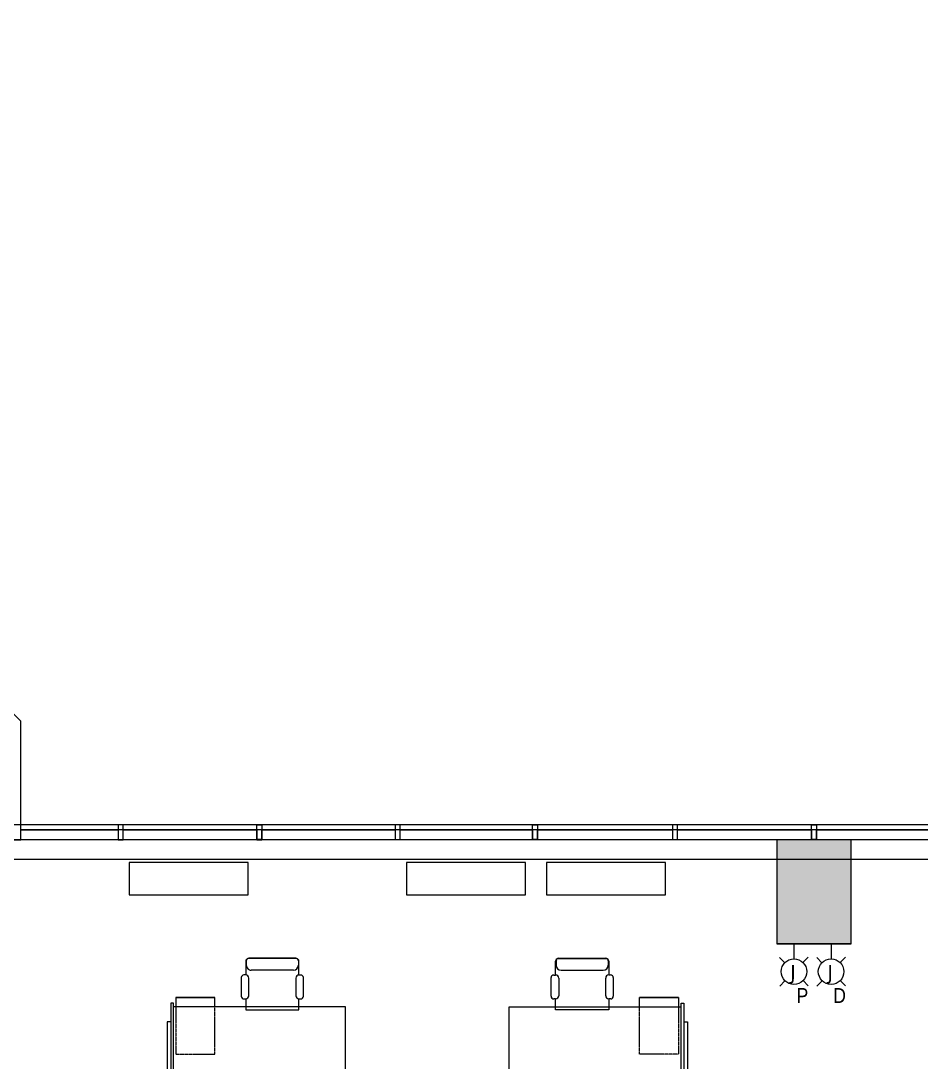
# Model space of a CAD drawing. Header units: inches. Extents: x 1 to 4591, y -953 to 1388.
# Drawn here: x 3230.8 to 3594.1, y 283 to 703.1 of the extents above; entities that cross this region are included whole.
import ezdxf

# ---------------------------------------------------------------- set-up
doc = ezdxf.new("R2010")
doc.units = ezdxf.units.IN
doc.header["$MEASUREMENT"] = 0
doc.linetypes.add('Dash', pattern=[0.25, 0.125, -0.125])
for name, color, linetype, lineweight in [('4th Floor Revit Background_dwg', 8, 'Continuous', 9), ('8309_BB$0$BB_COL_FILL', 7, 'Continuous', 9), ('A-ANNO-NOTE', 131, 'Continuous', 20), ('A-EXIST-GLAZ', 7, 'Continuous', 9), ('A-EXIST-WALL-INT', 7, 'Continuous', 9), ('A-FLOR', 192, 'Continuous', 13), ('E-ELEC-FIXT-IDEN', 2, 'Continuous', 9), ('I-FURN', 30, 'Continuous', 9), ('I-FURN-HDLN', 30, 'Continuous', 9), ('M-EXIST-HEAT', 7, 'Continuous', 9)]:
    doc.layers.add(name, color=color, linetype=linetype, lineweight=lineweight)
doc.styles.add('Arial_3', font='arial.ttf', dxfattribs={"width": 0.85, "height": 6})
doc.styles.add('Tahoma', font='tahoma.ttf', dxfattribs={"height": 6})

# ---------------------------------------------------------------- blocks, each defined once
blk = doc.blocks.new('6FT_BENCHES - 6FT_BENCHES-1760081-4th Floor New Construction - Tel_Data_Elec Plan')
at = {"layer": 'I-FURN'}
for p, q in [((-15.74, 41.77), (-14.99, 41.77)), ((-15.74, -30.23), (-15.74, 41.77)), ((-14.99, 41.77), (14.99, 41.77)), ((-14.99, 41.77), (-14.99, -30.23)), ((14.99, 41.77), (14.99, -27.67)), ((13.77, 23.02), (18.24, 23.02)), ((13.77, 1.52), (13.77, 23.02)), ((18.24, 23.02), (18.24, 23.77)), ((19.27, 24.8), (26.8, 24.8)), ((26.59, 21.75), (19.52, 21.75)), ((27.86, 23.74), (27.86, 23.02)), ((27.86, 23.02), (33.47, 23.02)), ((33.62, 22.77), (31.84, 22.77)), ((34.47, 22.02), (34.47, 2.52)), ((34.62, 21.77), (34.62, 2.77)), ((29.84, 20.77), (29.84, 3.77)), ((18.24, 1.52), (13.77, 1.52)), ((18.24, 0.77), (18.24, 1.52)), ((19.52, 2.79), (26.63, 2.79)), ((27.9, 1.52), (27.9, 0.8)), ((33.47, 1.52), (27.9, 1.52)), ((33.62, 1.77), (31.84, 1.77)), ((26.85, -0.26), (19.27, -0.26)), ((14.99, -10.89), (18.82, -10.89)), ((18.82, -10.89), (18.82, -26.62)), ((18.82, -26.62), (18.82, -10.89)), ((-12.88, -27.67), (16.49, -27.67)), ((-12.88, -28.73), (-12.88, -27.67)), ((16.49, -28.73), (-12.88, -28.73)), ((9, -28.73), (9, -30.23)), ((18.82, -26.62), (14.99, -26.62)), ((16.49, -27.67), (16.49, -28.73)), ((-14.99, -30.23), (-15.74, -30.23)), ((9, -30.23), (-14.99, -30.23))]:
    blk.add_line(p, q, dxfattribs=at)
for centre, radius, start, end in [((19.27, 23.77), 1.03, 90, 180), ((19.52, 23.02), 1.27, 180, 270), ((26.59, 23.02), 1.27, 270, 0), ((26.8, 23.74), 1.06, 360, 90), ((31.84, 20.77), 2, 90, 180), ((33.47, 22.02), 1, 0, 90), ((33.62, 21.77), 1, 0, 90), ((19.52, 1.52), 1.27, 90, 180), ((19.27, 0.77), 1.03, 180, 270), ((26.63, 1.52), 1.27, 0, 90), ((26.85, 0.8), 1.06, 270, 360), ((31.84, 3.77), 2, 180, 270), ((33.47, 2.52), 1, 270, 0), ((33.62, 2.77), 1, 270, 0)]:
    blk.add_arc(centre, radius, start, end, dxfattribs=at)
at = {"layer": 'I-FURN-HDLN', "linetype": 'Dash'}
for p, q in [((-4.05, -10.89), (14.99, -10.89)), ((-4.05, -26.62), (-4.05, -10.89)), ((14.99, -26.62), (-4.05, -26.62))]:
    blk.add_line(p, q, dxfattribs=at)
blk = doc.blocks.new('6FT_BENCHES - 6FT_BENCHES-1759733-4th Floor New Construction - Tel_Data_Elec Plan')
at = {"layer": 'I-FURN'}
for p, q in [((-15.74, 30.23), (-15.74, -41.77)), ((-14.99, 30.23), (-15.74, 30.23)), ((9, 30.23), (-14.99, 30.23)), ((-14.99, -41.77), (-14.99, 30.23)), ((9, 28.73), (9, 30.23)), ((-12.88, 28.73), (-12.88, 27.67)), ((16.49, 28.73), (-12.88, 28.73)), ((-12.88, 27.67), (16.49, 27.67)), ((14.99, -41.77), (14.99, 27.67)), ((18.82, 26.62), (14.99, 26.62)), ((16.49, 27.67), (16.49, 28.73)), ((18.82, 10.89), (18.82, 26.62)), ((18.82, 26.62), (18.82, 10.89)), ((14.99, 10.89), (18.82, 10.89)), ((26.85, 0.26), (19.27, 0.26)), ((13.77, -1.52), (13.77, -23.02)), ((18.24, -1.52), (13.77, -1.52)), ((18.24, -0.77), (18.24, -1.52)), ((19.52, -2.79), (26.63, -2.79)), ((27.9, -1.52), (27.9, -0.8)), ((33.47, -1.52), (27.9, -1.52)), ((29.84, -20.77), (29.84, -3.77)), ((33.62, -1.77), (31.84, -1.77)), ((34.47, -22.02), (34.47, -2.52)), ((34.62, -21.77), (34.62, -2.77)), ((13.77, -23.02), (18.24, -23.02)), ((18.24, -23.02), (18.24, -23.77)), ((19.27, -24.8), (26.8, -24.8)), ((26.59, -21.75), (19.52, -21.75)), ((27.86, -23.02), (33.47, -23.02)), ((27.86, -23.74), (27.86, -23.02)), ((33.62, -22.77), (31.84, -22.77)), ((-15.74, -41.77), (-14.99, -41.77)), ((-14.99, -41.77), (14.99, -41.77))]:
    blk.add_line(p, q, dxfattribs=at)
for centre, radius, start, end in [((19.27, -0.77), 1.03, 90, 180), ((26.85, -0.8), 1.06, 0, 90), ((19.52, -1.52), 1.27, 180, 270), ((26.63, -1.52), 1.27, 270, 360), ((31.84, -3.77), 2, 90, 180), ((33.47, -2.52), 1, 360, 90), ((33.62, -2.77), 1, 360, 90), ((31.84, -20.77), 2, 180, 270), ((19.52, -23.02), 1.27, 90, 180), ((19.27, -23.77), 1.03, 180, 270), ((26.59, -23.02), 1.27, 0, 90), ((26.8, -23.74), 1.06, 270, 0), ((33.47, -22.02), 1, 270, 360), ((33.62, -21.77), 1, 270, 360)]:
    blk.add_arc(centre, radius, start, end, dxfattribs=at)
at = {"layer": 'I-FURN-HDLN', "linetype": 'Dash'}
for p, q in [((-4.05, 26.62), (-4.05, 10.89)), ((14.99, 26.62), (-4.05, 26.62)), ((-4.05, 10.89), (14.99, 10.89))]:
    blk.add_line(p, q, dxfattribs=at)
blk = doc.blocks.new('4th Floor Revit Background_dwg-1506688-4th Floor New Construction - Tel_Data_Elec Plan')
at = {"layer": '8309_BB$0$BB_COL_FILL'}
blk.add_hatch(color=256, dxfattribs=at).paths.add_polyline_path([(2018.34, 1171.78), (2018.34, 1213.78), (1988.34, 1213.78), (1988.34, 1171.78)], flags=0)
for p, q in [((2018.34, 1213.78), (1988.34, 1213.78)), ((1988.34, 1213.78), (1988.34, 1171.78)), ((2018.34, 1171.78), (2018.34, 1213.78)), ((1988.34, 1171.78), (2018.34, 1171.78)), ((2018.34, 1171.78), (1988.34, 1171.78))]:
    blk.add_line(p, q, dxfattribs=at)
at = {"layer": 'A-EXIST-GLAZ'}
blk.add_line((2840.92, 1217.78), (1683.34, 1217.78), dxfattribs=at)
at = {"layer": 'A-EXIST-GLAZ', "flags": 128}
for points in [[(2922.25, 1142.86), (2924.72, 1140.4), (2845.34, 1219.78), (1888.48, 1219.78), (1683.34, 1219.78), (1677.34, 1219.78), (1677.34, 1213.78), (1683.34, 1213.78), (1683.34, 1219.78), (1683.34, 1261.61), (1559.25, 1385.7), (1521.05, 1385.7), (1521.05, 1379.7), (1515.05, 1379.7), (1515.05, 1385.7), (1521.05, 1385.7), (1521.05, 1423.9), (1400.83, 1544.12), (1362.63, 1544.12), (1356.63, 1544.12), (1356.63, 1543.78)], [(1677.34, 1213.78), (1683.34, 1213.78), (1683.34, 1217.78), (1722.6, 1217.78), (1722.6, 1213.78), (1724.6, 1213.78), (1724.6, 1217.78), (1778.61, 1217.78), (1778.61, 1213.78), (1780.61, 1213.78), (1780.61, 1217.78), (1834.33, 1217.78), (1834.33, 1213.82), (1836.34, 1213.82), (1836.34, 1217.78), (1889.84, 1217.78), (1889.84, 1213.82), (1891.84, 1213.82), (1891.84, 1217.78), (1946.33, 1217.78), (1946.33, 1213.82), (1948.34, 1213.82), (1948.34, 1217.78), (2002.34, 1217.78), (2002.34, 1213.82), (2004.34, 1213.82), (2004.34, 1217.78), (2058.34, 1217.78)], [(2729.32, 1213.78), (1677.34, 1213.78), (1677.34, 1259.12), (1639.11, 1297.36)], [(2729.32, 1205.78), (1669.34, 1205.78), (1669.34, 1255.81), (1633.45, 1291.7)]]:
    blk.add_lwpolyline(points, dxfattribs=at)
for points in [[(1722.6, 1213.84), (1724.6, 1213.84), (1724.6, 1219.78), (1722.6, 1219.78)], [(1780.61, 1213.84), (1778.61, 1213.84), (1778.61, 1219.78), (1780.61, 1219.78)], [(1834.33, 1213.82), (1836.34, 1213.82), (1836.34, 1219.76), (1834.33, 1219.76)], [(1891.84, 1213.82), (1889.84, 1213.82), (1889.84, 1219.76), (1891.84, 1219.76)], [(1946.33, 1213.82), (1948.34, 1213.82), (1948.34, 1219.76), (1946.33, 1219.76)], [(2004.34, 1213.82), (2002.34, 1213.82), (2002.34, 1219.76), (2004.34, 1219.76)]]:
    blk.add_lwpolyline(points, close=True, dxfattribs=at)
at = {"layer": 'A-EXIST-WALL-INT', "flags": 128}
blk.add_lwpolyline([(1988.34, 1171.78), (2018.34, 1171.78), (2018.34, 1213.78), (1988.34, 1213.78)], close=True, dxfattribs=at)
at = {"layer": 'M-EXIST-HEAT', "flags": 128}
for points in [[(1775.05, 1204.59), (1727.05, 1204.59), (1727.05, 1191.59), (1775.05, 1191.59), (1775.05, 1204.59)], [(1886.93, 1204.59), (1838.93, 1204.59), (1838.93, 1191.59), (1886.93, 1191.59), (1886.93, 1204.59)], [(1943.4, 1204.59), (1895.4, 1204.59), (1895.4, 1191.59), (1943.4, 1191.59), (1943.4, 1204.59)]]:
    blk.add_lwpolyline(points, dxfattribs=at)

msp = doc.modelspace()

# ---------------------------------------------------------------- linework, layer by layer
at = {"layer": 'A-ANNO-NOTE'}
for p, q in [((3542.73, 330.79), (3542.73, 324.7)), ((3557.73, 330.79), (3557.73, 324.7)), ((3539.05, 323.16), (3536.92, 325.29)), ((3546.34, 323.22), (3548.47, 325.35)), ((3554.05, 323.16), (3551.92, 325.29)), ((3561.34, 323.22), (3563.47, 325.35)), ((3539.11, 315.87), (3536.99, 313.74)), ((3546.41, 315.93), (3548.53, 313.81)), ((3554.11, 315.87), (3551.99, 313.74)), ((3561.41, 315.93), (3563.53, 313.81))]:
    msp.add_line(p, q, dxfattribs=at)
for centre in [(3542.73, 319.55), (3557.73, 319.55)]:
    msp.add_circle(centre, 5.16, dxfattribs=at)
at = {"layer": 'A-FLOR'}
for p, q in [((3230.81, 420.63), (3106.73, 544.71)), ((3230.81, 378.79), (3230.81, 420.63)), ((4392.81, 378.79), (3230.81, 378.79))]:
    msp.add_line(p, q, dxfattribs=at)

# ---------------------------------------------------------------- block references
at = {"layer": '4th Floor Revit Background_dwg', "color": 7}
msp.add_blockref('4th Floor Revit Background_dwg-1506688-4th Floor New Construction - Tel_Data_Elec Plan', (1547.47, -840.99), dxfattribs=at)
at = {"layer": 'I-FURN'}
for name, p, rotation in [('6FT_BENCHES - 6FT_BENCHES-1759733-4th Floor New Construction - Tel_Data_Elec Plan', (3320.02, 290.32), 90.00000000000004), ('6FT_BENCHES - 6FT_BENCHES-1760081-4th Floor New Construction - Tel_Data_Elec Plan', (3469.56, 290.32), 90.00000000000011)]:
    msp.add_blockref(name, p, dxfattribs=dict(at, rotation=rotation))

# ---------------------------------------------------------------- texts
at = {"layer": 'A-ANNO-NOTE', "lineweight": 9, "char_height": 6, "width": 4.1208, "attachment_point": 1, "style": 'Tahoma'}
for insert in [(3541.3, 322.27), (3556.3, 322.27)]:
    msp.add_mtext('J', dxfattribs=dict(at, insert=insert))
at = {"layer": 'E-ELEC-FIXT-IDEN', "char_height": 6, "attachment_point": 2, "line_spacing_factor": 0.941778, "style": 'Arial_3'}
for s, insert, width in [('P', (3546.13, 312.91), 5.6562), ('D', (3561.13, 312.91), 6.097)]:
    msp.add_mtext(s, dxfattribs=dict(at, insert=insert, width=width))

doc.saveas('drawing.dxf')
